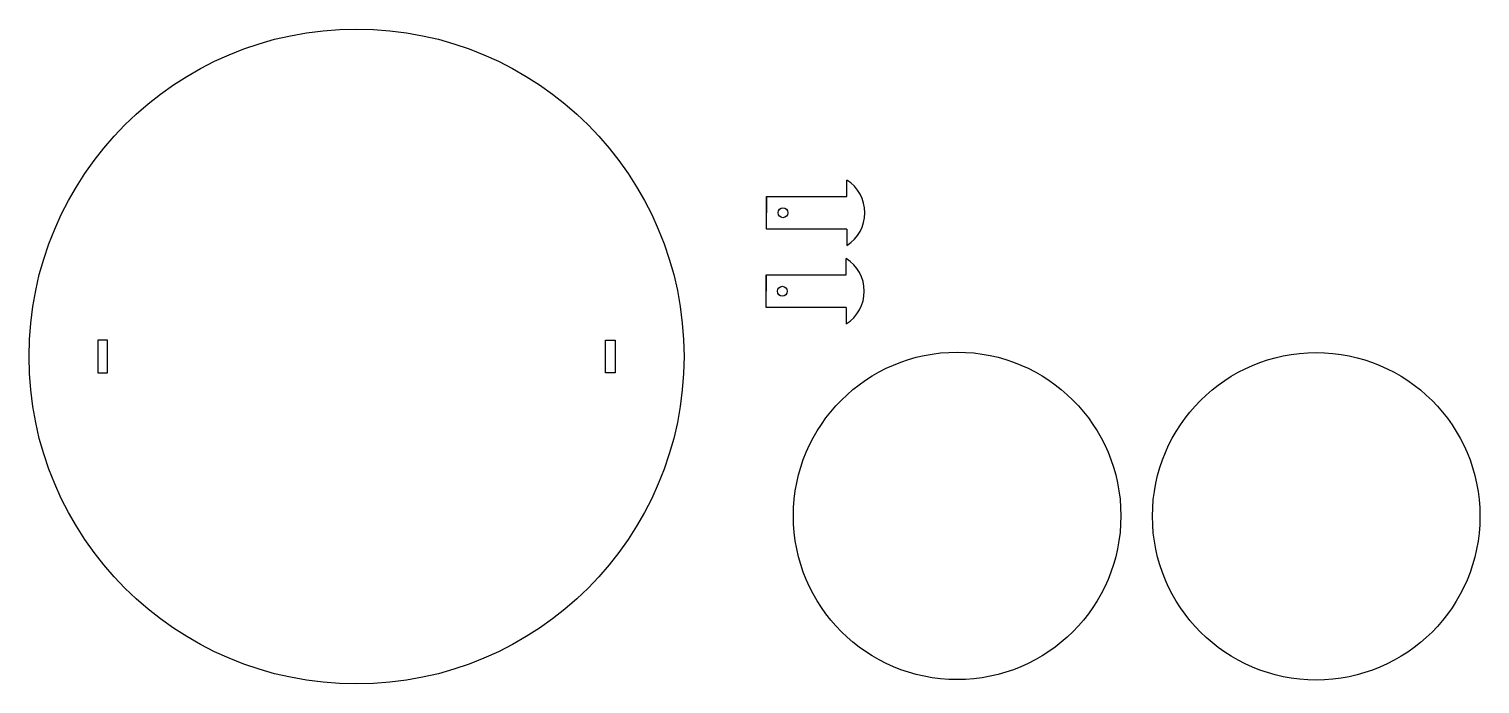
# Model space of a CAD drawing. Header units: inches. Extents: x -100 to 343, y 0 to 200.
import ezdxf

# ---------------------------------------------------------------- set-up
doc = ezdxf.new("R2010")
doc.units = ezdxf.units.IN
doc.header["$MEASUREMENT"] = 0

msp = doc.modelspace()

# ---------------------------------------------------------------- linework, layer by layer
for p, q in [((149.71, 148.88), (149.71, 153.88)), ((125.21, 148.88), (149.71, 148.88)), ((125.21, 138.88), (125.21, 148.88)), ((125.21, 148.88), (125.21, 143.88)), ((149.71, 138.88), (125.21, 138.88)), ((149.71, 138.88), (149.71, 133.88)), ((149.55, 124.93), (149.55, 129.93)), ((125.05, 124.93), (149.55, 124.93)), ((125.05, 114.93), (125.05, 124.93)), ((125.05, 124.93), (125.05, 119.93)), ((149.55, 114.93), (125.05, 114.93)), ((149.55, 114.93), (149.55, 109.93)), ((-76, 105), (-79, 105)), ((-79, 105), (-79, 95)), ((-76, 100), (-76, 105)), ((76, 100), (76, 105)), ((76, 105), (79, 105)), ((79, 105), (79, 95)), ((-76, 95), (-76, 100)), ((76, 95), (76, 100)), ((-79, 95), (-76, 95)), ((79, 95), (76, 95))]:
    msp.add_line(p, q)
for centre, radius in [((0, 100), 100), ((130.21, 143.88), 1.5), ((130.05, 119.93), 1.5), ((183.4, 51.33), 50), ((293.05, 51.21), 50)]:
    msp.add_circle(centre, radius)
for centre in [(143.37, 143.88), (143.21, 119.93)]:
    msp.add_arc(centre, 11.84, 302.3784, 57.6216)

doc.saveas('drawing.dxf')
